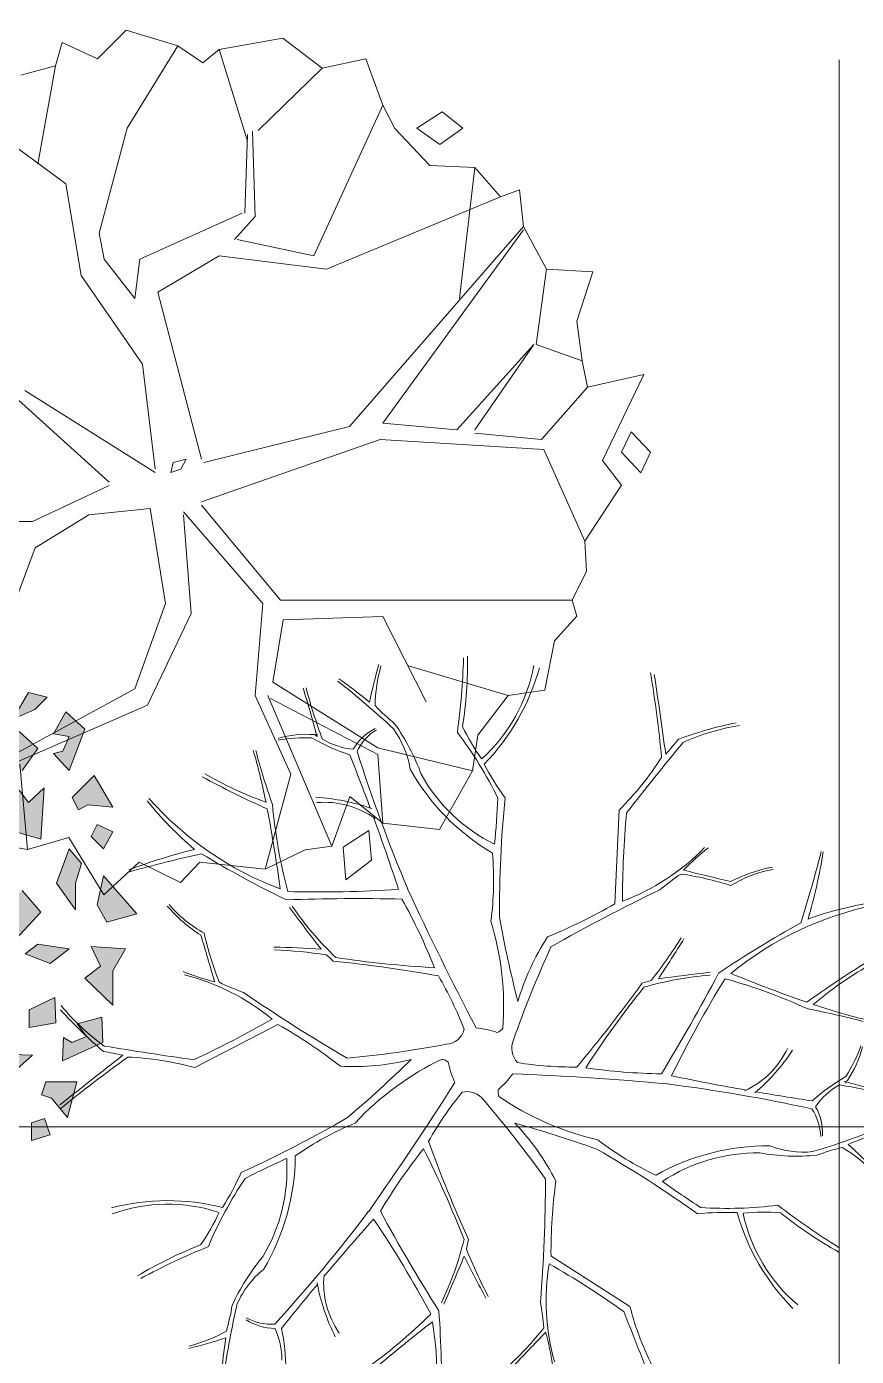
# Model space of a CAD drawing. Header units: inches. Extents: x -12 to 20935469, y -1604 to 24729220.
# Drawn here: x 20865505.4 to 20865538.7, y 24710426.8 to 24710480.1 of the extents above; entities that cross this region are included whole.
import ezdxf

# ---------------------------------------------------------------- set-up
doc = ezdxf.new("R2010")
doc.units = ezdxf.units.IN
doc.header["$LTSCALE"] = 0.03
doc.header["$MEASUREMENT"] = 0
doc.linetypes.add('ACAD_ISO08W100', pattern=[36, 24, -3, 6, -3])
for name, color, linetype, lineweight in [('dimension', 250, 'Continuous', 0), ('Grid Line', 252, 'Continuous', 18), ('ILLUSTR-TREE', 74, 'Continuous', 0), ('wind.', 150, 'Continuous', 20)]:
    doc.layers.add(name, color=color, linetype=linetype, lineweight=lineweight)
doc.styles.add('ATTR', font='romans.shx', dxfattribs={"width": 0.8, "height": 0.7})

# ---------------------------------------------------------------- blocks, each defined once
blk = doc.blocks.new('fff')
at = {"layer": 'Grid Line', "color": 252, "linetype": 'ACAD_ISO08W100', "lineweight": 9, "ltscale": 80, "true_color": 0x939598}
for p, q in [((20832473.781, 24723521.11), (20832473.781, 24724698.789)), ((20833096.949, 24723708.717), (20830726.147, 24723708.717))]:
    blk.add_line(p, q, dxfattribs=at)
blk = doc.blocks.new('GRN1')
at = {"layer": 'ILLUSTR-TREE', "true_color": 0x30441d}
h = blk.add_hatch(color=89, dxfattribs=at)
h.paths.add_polyline_path([(0.25705, -0.05264), (0.26034, -0.06949), (0.27348, -0.06949), (0.28169, -0.05685), (0.27019, -0.05896)])
h.paths.add_polyline_path([(0.24063, -0.08212), (0.23077, -0.09265), (0.2357, -0.11371), (0.2472, -0.10107)])
h.paths.add_polyline_path([(0.18971, 0.21478), (0.18478, 0.20636), (0.19135, 0.20004), (0.20778, 0.20215)])
h.paths.add_polyline_path([(0.19299, 0.1853), (0.18478, 0.17267), (0.19628, 0.16424), (0.2127, 0.16424), (0.19628, 0.17056)])
h.paths.add_polyline_path([(0.18642, 0.10528), (0.20121, 0.10318), (0.20942, 0.11371), (0.18314, 0.13266)])
h.paths.add_polyline_path([(0.26034, 0.09686), (0.26526, 0.07791), (0.28497, 0.06106), (0.27676, 0.08423)])
h.paths.add_polyline_path([(0.20778, 0.08002), (0.2242, 0.05475), (0.2127, 0.0379), (0.21106, 0.05475)])
h.paths.add_polyline_path([(0.25212, -0.00211), (0.25377, -0.02737), (0.2242, -0.04001), (0.24227, -0.02316)])
h.paths.add_polyline_path([(0.26526, 0.02527), (0.27512, 0.01263), (0.28333, 0.01895), (0.27676, 0.0358)])
h.paths.add_polyline_path([(0.23734, 0.02737), (0.2357, 0.01895), (0.22256, 0.02106), (0.2242, 0.03369)])
h.paths.add_polyline_path([(0.24884, 0.0758), (0.2472, 0.05896), (0.25869, 0.05054), (0.26526, 0.06106)])
h.paths.add_polyline_path([(0.20942, 0.19583), (0.20778, 0.18951), (0.21927, 0.18109), (0.23241, 0.1832)])
h.paths.add_polyline_path([(0.22913, 0.12634), (0.21927, 0.13476), (0.21763, 0.14319), (0.2242, 0.1495), (0.23734, 0.14108)])
h.paths.add_polyline_path([(0.23734, 0.09897), (0.22749, 0.10528), (0.21763, 0.10107), (0.21927, 0.09265), (0.23241, 0.09054)])
h.paths.add_polyline_path([(0.25377, 0.12845), (0.2472, 0.12002), (0.25705, 0.1116), (0.27348, 0.12213)])
h.paths.add_polyline_path([(0.19628, -0.1853), (0.19956, -0.19793), (0.23077, -0.18951)])
h.paths.add_polyline_path([(0.24555, -0.13687), (0.23077, -0.14529), (0.23241, -0.16635), (0.24063, -0.15372)])
h.paths.add_polyline_path([(0.04024, 0.1474), (0.0386, 0.12213), (0.07309, 0.10107), (0.0813, 0.10528), (0.05338, 0.12002), (0.06816, 0.14108)])
h.paths.add_polyline_path([(0.07309, 0.27795), (0.06159, 0.27163), (0.06981, 0.26321), (0.07802, 0.26742)])
h.paths.add_polyline_path([(-0.22749, -0.08844), (-0.22256, -0.05264), (-0.19628, -0.0379), (-0.21106, -0.05896)])
h.paths.add_polyline_path([(0.02053, 0.25268), (0.0386, 0.24005), (0.06159, 0.24847), (0.05174, 0.25689), (0.0386, 0.25268)])
h.paths.add_polyline_path([(-0.24063, 0.09897), (-0.2242, 0.08212), (-0.2357, 0.06949), (-0.25869, 0.06738), (-0.26198, 0.08212), (-0.25212, 0.09265)])
h.paths.add_polyline_path([(-0.23241, 0.02316), (-0.2242, 0.01474), (-0.21435, 0.02106)])
h.paths.add_polyline_path([(-0.13073, 0.23581), (-0.13439, 0.22322), (-0.12263, 0.22307), (-0.1198, 0.23185)])
h.paths.add_polyline_path([(-0.1039, 0.22989), (-0.10604, 0.23668), (-0.11911, 0.24743), (-0.09508, 0.25359), (-0.09511, 0.23272)])
h.paths.add_polyline_path([(-0.0555, 0.23957), (-0.05851, 0.22167), (-0.04675, 0.22152), (-0.03844, 0.23876)])
h.paths.add_polyline_path([(-0.07706, 0.22396), (-0.09997, 0.19808), (-0.08457, 0.18966), (-0.06086, 0.19847), (-0.06631, 0.21089), (-0.07659, 0.20955)])
h.paths.add_polyline_path([(-0.21599, 0.04422), (-0.2127, 0.06738), (-0.18314, 0.08844), (-0.18971, 0.0737)])
h.paths.add_polyline_path([(-0.14208, 0.06106), (-0.13386, 0.08423), (-0.11744, 0.0758), (-0.12237, 0.06106), (-0.13058, 0.06738)])
h.paths.add_polyline_path([(-0.18122, 0.20807), (-0.17072, 0.18986), (-0.15812, 0.19353), (-0.14717, 0.21044)])
h.paths.add_polyline_path([(-0.21319, 0.15335), (-0.18701, 0.15273), (-0.18865, 0.16598), (-0.17489, 0.17081), (-0.19243, 0.18602), (-0.19693, 0.16961)])
h.paths.add_polyline_path([(-0.15002, 0.18078), (-0.12832, 0.18462), (-0.11801, 0.20684), (-0.13094, 0.20583), (-0.13725, 0.19356)])
h.paths.add_polyline_path([(-0.15357, 0.15582), (-0.17493, 0.13476), (-0.15029, 0.13898)])
h.paths.add_polyline_path([(-0.1043, 0.1474), (-0.1043, 0.13687), (-0.09937, 0.14108)])
h.paths.add_polyline_path([(-0.20285, 0.11792), (-0.21106, 0.1116), (-0.20449, 0.1095)])
h.paths.add_polyline_path([(-0.02053, 0.09897), (-0.03203, 0.08633), (-0.04845, 0.09686), (-0.04845, 0.10528), (-0.03203, 0.09897), (-0.01396, 0.1095)])
h.paths.add_polyline_path([(0.01889, 0.22952), (0.00082, 0.21267), (0.00411, 0.19583), (0.02382, 0.17898), (0.04024, 0.18741), (0.02053, 0.19793), (0.03367, 0.21689)])
h.paths.add_polyline_path([(-0.02874, 0.20636), (-0.0386, 0.18951), (-0.02053, 0.1832), (-0.01232, 0.18951)])
h.paths.add_polyline_path([(-0.05338, 0.15793), (-0.06488, 0.1474), (-0.05995, 0.14319), (-0.04845, 0.1474)])
h.paths.add_polyline_path([(0.01777, 0.29404), (0.01232, 0.27374), (0.02382, 0.26742), (0.04353, 0.27163)])
h.paths.add_polyline_path([(-0.04353, 0.27795), (-0.02546, 0.259), (-0.01725, 0.26953), (-0.00411, 0.26321), (-0.00575, 0.28637), (-0.02053, 0.27795)])
h.paths.add_polyline_path([(-0.08085, 0.244), (-0.06855, 0.27119), (-0.05148, 0.27039), (-0.05598, 0.25398), (-0.06459, 0.26026), (-0.06858, 0.25032), (-0.06527, 0.24469)])
h.paths.add_polyline_path([(0.00411, 0.00211), (-0.00411, -0.00211), (0.00082, -0.00632), (0.00739, -0.00421)])
h.paths.add_polyline_path([(0.00411, 0.08844), (0.01068, 0.09054), (0.0156, 0.08212), (0.00411, 0.07791)])
h.paths.add_polyline_path([(-0.00246, 0.16003), (-0.01725, 0.1474), (-0.00903, 0.13055), (0.00246, 0.14529)])
h.paths.add_polyline_path([(-0.00575, 0.24847), (-0.0156, 0.23584), (-0.00903, 0.21899), (-0.00246, 0.22741)])
h.paths.add_polyline_path([(0.06159, 0.18951), (0.05502, 0.17477), (0.05995, 0.16214), (0.06159, 0.17477)])
h.paths.add_polyline_path([(0.16343, 0.23373), (0.15522, 0.22531), (0.14865, 0.21057), (0.16671, 0.2211)])
h.paths.add_polyline_path([(0.15522, 0.13266), (0.14865, 0.1095), (0.1585, 0.08212), (0.16671, 0.09686), (0.15522, 0.10528)])
h.paths.add_polyline_path([(0.09937, 0.0737), (0.09116, 0.06106), (0.10266, 0.05054), (0.11251, 0.05475), (0.1043, 0.06317)])
h.paths.add_polyline_path([(0.15686, -0.02316), (0.14865, -0.03159), (0.15522, -0.0379)])
h.paths.add_polyline_path([(0.15357, 0.03159), (0.16507, 0.01895), (0.16671, -0.00421), (0.18314, 0.01263), (0.17328, 0.04422)])
h.paths.add_polyline_path([(0.10266, 0.23163), (0.06816, 0.22952), (0.07309, 0.21267), (0.09609, 0.20215), (0.10101, 0.21478), (0.0928, 0.2211)])
h.paths.add_polyline_path([(0.12894, 0.22741), (0.11415, 0.21689), (0.12237, 0.20846), (0.14043, 0.21478)])
h.paths.add_polyline_path([(0.08623, 0.17056), (0.09116, 0.14319), (0.07802, 0.13476), (0.09609, 0.12845), (0.10266, 0.15161)])
h.paths.add_polyline_path([(0.13386, 0.1832), (0.16671, 0.19162), (0.17657, 0.21057), (0.17164, 0.17056), (0.15193, 0.16846)])
h.paths.add_polyline_path([(0.12565, 0.14529), (0.11415, 0.17898), (0.13222, 0.15582)])
h.paths.add_polyline_path([(0.15357, 0.16424), (0.14865, 0.1495), (0.18807, 0.15161), (0.17164, 0.16635)])
h.paths.add_polyline_path([(0.11415, 0.13476), (0.10758, 0.12002), (0.11744, 0.11581), (0.12565, 0.12424)])
h.paths.add_polyline_path([(0.08787, 0.25479), (0.09116, 0.26111), (0.08952, 0.27795), (0.11087, 0.26532), (0.09609, 0.25058)])
h.paths.add_polyline_path([(0.11415, 0.24847), (0.14208, 0.259), (0.15357, 0.24637), (0.13879, 0.23794), (0.13715, 0.24847), (0.12729, 0.24426), (0.12565, 0.23794)])
h.paths.add_polyline_path([(-0.25212, -0.00842), (-0.26526, -0.00211), (-0.27019, -0.02948), (-0.26526, -0.0358), (-0.24227, -0.0358), (-0.24555, -0.02948), (-0.25869, -0.02527)])
h.paths.add_polyline_path([(-0.25377, -0.08633), (-0.24391, -0.08844), (-0.24227, -0.10318), (-0.25212, -0.10107)])
h.paths.add_polyline_path([(0.05502, -0.28216), (0.0386, -0.27163), (0.04845, -0.26532), (0.05174, -0.26742), (0.06816, -0.26742), (0.06816, -0.259), (0.08459, -0.26111), (0.07802, -0.27163)])
h.paths.add_polyline_path([(-0.13222, -0.21899), (-0.15357, -0.2232), (-0.14208, -0.23794), (-0.12401, -0.23373)])
h.paths.add_polyline_path([(-0.21763, -0.16003), (-0.2242, -0.13687), (-0.2127, -0.12002), (-0.20778, -0.13476), (-0.2127, -0.14319)])
h.paths.add_polyline_path([(-0.04845, -0.27795), (-0.06159, -0.259), (-0.04353, -0.259), (-0.03203, -0.26321)])
h.paths.add_polyline_path([(0.12894, -0.20004), (0.12565, -0.20636), (0.14536, -0.22531), (0.17821, -0.21478), (0.16671, -0.20425), (0.14536, -0.21057)])
h.paths.add_polyline_path([(0.11908, -0.25479), (0.13222, -0.25058), (0.11908, -0.24215)])
h.paths.add_polyline_path([(0.10923, -0.17477), (0.09116, -0.19162), (0.09773, -0.20215), (0.11251, -0.19372)])
at = {"layer": 'ILLUSTR-TREE', "color": 89, "true_color": 0x30441d}
for p, q in [((-0.00575, 0.28637), (-0.02053, 0.27795)), ((-0.00411, 0.26321), (-0.00575, 0.28637)), ((0.01777, 0.29404), (0.01232, 0.27374)), ((0.04353, 0.27163), (0.01777, 0.29404)), ((-0.02053, 0.27795), (-0.04353, 0.27795)), ((-0.04353, 0.27795), (-0.02546, 0.259)), ((0.07309, 0.27795), (0.06159, 0.27163)), ((0.07802, 0.26742), (0.07309, 0.27795)), ((0.08952, 0.27795), (0.11087, 0.26532)), ((0.09116, 0.26111), (0.08952, 0.27795)), ((-0.08085, 0.244), (-0.06855, 0.27119)), ((-0.06855, 0.27119), (-0.05148, 0.27039)), ((-0.05148, 0.27039), (-0.05598, 0.25398)), ((-0.02546, 0.259), (-0.01725, 0.26953)), ((-0.01725, 0.26953), (-0.00411, 0.26321)), ((0.01232, 0.27374), (0.02382, 0.26742)), ((0.02382, 0.26742), (0.04353, 0.27163)), ((0.06159, 0.27163), (0.06981, 0.26321)), ((-0.06459, 0.26026), (-0.06858, 0.25032)), ((-0.05598, 0.25398), (-0.06459, 0.26026)), ((0.06981, 0.26321), (0.07802, 0.26742)), ((0.08787, 0.25479), (0.09116, 0.26111)), ((0.11087, 0.26532), (0.09609, 0.25058)), ((-0.11911, 0.24743), (-0.09508, 0.25359)), ((-0.09508, 0.25359), (-0.09511, 0.23272)), ((-0.06858, 0.25032), (-0.06527, 0.24469)), ((0.0386, 0.25268), (0.02053, 0.25268)), ((0.02053, 0.25268), (0.0386, 0.24005)), ((0.05174, 0.25689), (0.0386, 0.25268)), ((0.06159, 0.24847), (0.05174, 0.25689)), ((0.09609, 0.25058), (0.08787, 0.25479)), ((0.11415, 0.24847), (0.14208, 0.259)), ((0.14208, 0.259), (0.15357, 0.24637)), ((-0.10604, 0.23668), (-0.11911, 0.24743)), ((-0.06527, 0.24469), (-0.08085, 0.244)), ((-0.00575, 0.24847), (-0.0156, 0.23584)), ((-0.00246, 0.22741), (-0.00575, 0.24847)), ((0.0386, 0.24005), (0.06159, 0.24847)), ((0.12565, 0.23794), (0.11415, 0.24847)), ((0.12729, 0.24426), (0.12565, 0.23794)), ((0.13715, 0.24847), (0.12729, 0.24426)), ((0.13879, 0.23794), (0.13715, 0.24847)), ((0.15357, 0.24637), (0.13879, 0.23794)), ((-0.13073, 0.23581), (-0.13439, 0.22322)), ((-0.1198, 0.23185), (-0.13073, 0.23581)), ((-0.1039, 0.22989), (-0.10604, 0.23668)), ((-0.09511, 0.23272), (-0.1039, 0.22989)), ((-0.0555, 0.23957), (-0.05851, 0.22167)), ((-0.03844, 0.23876), (-0.0555, 0.23957)), ((-0.04675, 0.22152), (-0.03844, 0.23876)), ((-0.0156, 0.23584), (-0.00903, 0.21899)), ((0.16343, 0.23373), (0.15522, 0.22531)), ((0.16671, 0.2211), (0.16343, 0.23373)), ((-0.12263, 0.22307), (-0.1198, 0.23185)), ((-0.07706, 0.22396), (-0.09997, 0.19808)), ((-0.07659, 0.20955), (-0.07706, 0.22396)), ((-0.00903, 0.21899), (-0.00246, 0.22741)), ((0.01889, 0.22952), (0.00082, 0.21267)), ((0.03367, 0.21689), (0.01889, 0.22952)), ((0.10266, 0.23163), (0.06816, 0.22952)), ((0.06816, 0.22952), (0.07309, 0.21267)), ((0.0928, 0.2211), (0.10266, 0.23163)), ((0.12894, 0.22741), (0.11415, 0.21689)), ((0.14043, 0.21478), (0.12894, 0.22741)), ((0.15522, 0.22531), (0.14865, 0.21057)), ((-0.13439, 0.22322), (-0.12263, 0.22307)), ((-0.05851, 0.22167), (-0.04675, 0.22152)), ((0.10101, 0.21478), (0.0928, 0.2211)), ((0.14865, 0.21057), (0.16671, 0.2211))]:
    blk.add_line(p, q, dxfattribs=at)
blk = doc.blocks.new('T13')
for p, q in [((0.4281, 0.5928), (0.4281, 0.593)), ((0.5642, 0.2009), (0.708, 0.4255)), ((-0.4377, 0.3824), (-0.7041, 0.3947)), ((-0.709, 0.0686), (-0.7092, 0.0685)), ((0.3135, -0.6541), (0.3137, -0.6542))]:
    blk.add_line(p, q)
blk.add_lwpolyline([(0.4273, -1.0498, -0.126142), (0.4263, -0.734, 0.03539), (0.327, -0.6807, 0.025442), (0.1708, -0.3785, 0.018467), (0.0059, -0.1973, -0.070709), (0.0247, -0.3983, 0.036684), (-0.094, -0.576), (0.0286, -0.8128, 0.055374), (-0.0014, -1.0029, 0.015419), (0.146, -1.1955, 0.015419)], format="xyb")
for centre, radius, start, end in [((-2.4455, 1.7332), 2.6085, 344.4829, 347.6524), ((1.5932, 0.7684), 1.5366, 164.7926, 170.4991), ((-1.8527, 0.3079), 2.2142, 16.7515, 22.1702), ((-1.3357, 0.436), 1.6961, 21.0828, 24.7967), ((0.5441, 1.2708), 0.9973, 188.7058, 199.8279), ((0.4867, 1.3092), 0.9393, 191.4363, 219.4054), ((2.0923, 2.5554), 2.7762, 211.5979, 215.8713), ((0.6079, 1.5972), 0.9991, 209.5693, 220.5893), ((1.0796, 0.3203), 1.1047, 133.2252, 138.9211), ((0.6375, 0.8), 0.4458, 134.2559, 149.009), ((-1.9916, 1.5594), 1.9399, 341.6031, 346.0626), ((1.9594, 0.5396), 2.1341, 165.0867, 169.3971), ((-0.1722, 0.689), 0.4173, 57.2831, 70.5415), ((-0.1008, 0.8008), 0.2947, 55.7919, 76.1738), ((0.5449, 1.3247), 0.568, 210.069, 222.0712), ((0.2748, 1.1415), 0.2312, 204.7952, 206.8355), ((-0.1316, 0.7576), 0.3478, 54.0156, 54.654), ((0.2555, 1.1207), 0.2034, 209.038, 235.4044), ((0.9312, 1.1992), 0.6968, 194.0874, 200.3062), ((-1.1356, 2.0538), 1.9689, 322.1847, 328.3706), ((-0.4994, 1.6073), 1.2053, 321.3001, 330.841), ((-1.6595, -3.1543), 4.2617, 72.5672, 75.4116), ((-0.8674, -0.7166), 1.7157, 73.986, 80.5441), ((0.2151, 0.8188), 0.1547, 87.3146, 119.155), ((0.2289, 0.8204), 0.148, 91.5584, 124.1588), ((-0.0043, 0.9201), 0.2731, 339.3563, 5.467), ((-0.3221, 0.8997), 0.6025, 349.9787, 5.4953), ((2.195, 2.3261), 2.9404, 208.7548, 214.1059), ((-4.8848, 2.5979), 5.0136, 337.9162, 340.5525), ((1.2545, 0.2907), 1.5334, 155.2685, 164.6643), ((4.6144, -0.0371), 4.5748, 167.6308, 172.856), ((-7.2075, 2.0444), 7.4128, 350.21549, 351.46406), ((-0.133, 0.6471), 0.2506, 24.7539, 64.6899), ((-0.3483, 0.3942), 0.5927, 40.7586, 56.4721), ((0.2678, 1.3425), 0.636, 285.7899, 314.5476), ((0.3454, 1.2065), 0.4693, 281.9294, 319.6866), ((-0.1853, 0.8976), 0.3559, 190.4335, 211.331), ((-0.7003, 0.7039), 1.1292, 356.076, 7.2625), ((0.9822, 0.806), 0.543, 174.9586, 186.2056), ((-0.1151, 0.9114), 0.4341, 190.6007, 207.3466), ((0.8965, 0.817), 0.6453, 179.3917, 209.4521), ((0.7565, 0.7868), 0.4853, 179.0591, 213.5916), ((0.2837, 0.9903), 1.2637, 192.0056, 199.7094), ((-0.2901, 0.8463), 0.6637, 189.447, 203.9688), ((-7.2075, 2.0444), 7.4128, 348.32176, 349.99211), ((1.2377, 0.6989), 0.7975, 177.7287, 185.8361), ((-7.9542, 2.4422), 7.6516, 345.89882, 346.931), ((0.332, 0.4495), 0.8625, 162.2444, 171.9735), ((1.4606, 3.4255), 3.2074, 238.3111, 243.9484), ((-0.021, 1.1045), 0.7344, 218.4282, 225.7889), ((9.3513, 1.7915), 9.6612, 186.76318, 187.64428), ((-2.8803, -4.3059), 5.6398, 58.7399, 62.0811), ((0.6948, 0.7247), 0.9317, 184.3684, 196.1636), ((-1.0492, 0.1762), 0.6463, 20.6684, 45.6115), ((3.1643, -1.3286), 3.3446, 144.4125, 150.2422), ((-1.673, 1.9811), 2.4982, 324.16, 327.1682), ((7.5208, 10.8626), 13.291, 230.70516, 231.81247), ((0.1431, 1.0285), 0.8079, 214.5859, 219.8976), ((-1.1399, -0.6903), 1.4936, 51.9536, 57.6458), ((-2.181, -2.4249), 3.5245, 56.2728, 58.4632), ((-1.3606, -0.003), 0.7269, 46.8401, 51.2834), ((9.0435, -0.2804), 9.0054, 174.82383, 177.62741), ((-0.466, -3.3989), 3.9337, 95.6554, 99.189), ((1.6566, -17.8747), 18.5737, 97.79766, 98.50258), ((-1.3236, -0.2181), 0.8714, 44.6875, 57.3652), ((3.6522, 2.4741), 4.5721, 205.4372, 209.8163), ((-1.6251, 0.5421), 1.6716, 351.6597, 359.072), ((-0.5035, 0.8939), 0.9262, 322.7918, 334.8087), ((0.4871, 1.2684), 0.8714, 284.6875, 297.3652), ((5.661, -11.9314), 13.291, 110.70516, 111.81247), ((3.1499, 1.5409), 3.5307, 197.3863, 197.8324), ((-2.5486, -2.7842), 3.9984, 49.8987, 54.2252), ((1.7049, 2.8569), 3.0576, 231.4605, 236.7593), ((-0.4487, 3.0552), 2.6508, 264.6412, 270.0914), ((-1.6943, -0.3568), 1.4579, 22.0617, 30.4653), ((2.8843, -1.1259), 2.6508, 144.6412, 150.0914), ((-0.5952, 0.5298), 0.8522, 325.9263, 346.7063), ((3.3831, -0.7925), 3.3185, 160.2028, 164.4346), ((-0.9827, 0.2656), 1.0097, 350.8974, 0.4845), ((0.0449, 0.7944), 0.7175, 237.2581, 253.4365), ((1.0669, 3.2424), 3.3407, 245.5712, 250.4573), ((0.6796, -0.423), 0.7175, 117.2581, 133.4365), ((0.5524, 1.6588), 1.4579, 262.0617, 270.4653), ((0.6914, 0.8336), 0.6463, 260.6684, 285.6115), ((0.9811, -0.521), 0.7344, 98.4282, 105.7889), ((-1.1991, -0.3099), 0.4693, 41.9294, 79.6866), ((-1.2781, -0.445), 0.636, 45.7899, 74.5476), ((2.2887, -2.5321), 3.3407, 125.5712, 130.4573), ((0.3307, -4.3868), 4.5721, 85.4372, 89.8163), ((0.8333, -0.6251), 0.8079, 94.5859, 99.8976), ((0.2374, -0.4992), 0.8625, 42.2444, 51.9735), ((6.1063, 5.6805), 7.6516, 225.89882, 226.931), ((-0.9868, 3.3204), 3.3185, 280.2028, 284.4346), ((-0.0272, 0.1503), 0.0608, 247.4125, 313.0745), ((-0.1136, -0.1277), 0.2718, 41.0905, 54.0917), ((-0.2411, -0.9642), 1.1292, 116.076, 127.2625), ((-1.2057, 0.7167), 0.7975, 297.7287, 305.8361), ((-1.0413, 0.256), 0.4853, 299.0591, 333.5916), ((-0.4132, 3.3989), 3.3446, 264.4125, 270.2422), ((-0.8608, -2.4451), 2.4982, 84.16, 87.1682), ((-0.1428, -0.786), 0.8522, 85.9263, 106.7063), ((0.1858, -0.0403), 0.2718, 161.0905, 174.0917), ((-0.1148, 0.03), 0.047, 22.2078, 46.2598), ((0.0976, 0.0975), 0.047, 262.2078, 286.2598), ((-1.1707, 0.4418), 0.543, 294.9586, 306.2056), ((-1.1374, 0.3622), 0.6453, 299.3917, 329.4521), ((-0.504, -0.8887), 0.9262, 82.7918, 94.8087), ((0.1555, -0.0376), 0.0587, 126.0856, 194.4014), ((-0.0137, 1.3454), 1.4936, 291.9536, 297.6458), ((-0.9954, 3.1143), 3.5245, 296.2728, 298.4632), ((-1.1239, -1.2419), 1.2053, 81.3001, 90.841), ((-4.2605, 7.9664), 9.0054, 294.82383, 297.62741), ((-1.1228, 3.6123), 3.9984, 289.8987, 294.2252), ((-0.2263, -3.4853), 3.5307, 77.3863, 77.8324), ((-1.1925, -2.0161), 1.9689, 82.1847, 88.3706), ((0.2798, -0.9896), 1.0097, 110.8974, 120.4845), ((-0.092, -0.0993), 0.0543, 2.868, 77.619), ((-0.0396, 0.1753), 0.2718, 281.0905, 294.0917), ((-4.7504, -7.6786), 9.0054, 54.82383, 57.62741), ((0.7355, 0.7313), 1.0097, 230.8974, 240.4845), ((1.6359, -2.8919), 3.0576, 111.4605, 116.7593), ((0.2944, -0.951), 0.9317, 64.3684, 76.1636), ((-3.11, -8.9812), 9.6612, 66.76318, 67.64428), ((-3.323, -0.7029), 3.3407, 5.5712, 10.4573), ((0.0498, -0.1202), 0.047, 142.2078, 166.2598), ((0.7705, 0.2636), 0.8522, 205.9263, 226.7063), ((0.9312, -3.0509), 2.9404, 88.7548, 94.1059), ((0.3615, -1.6841), 1.6716, 111.6597, 119.072), ((-3.3082, 0.0423), 3.0576, 351.4605, 356.7593), ((3.7039, -0.8207), 3.9984, 169.8987, 174.2252), ((-2.2748, 4.6604), 5.6398, 298.7399, 302.0811), ((2.2504, -2.9646), 3.2074, 118.3111, 123.9484), ((-0.3613, -1.2187), 1.5334, 35.2685, 44.6643), ((0.9046, -1.063), 0.9393, 71.4363, 99.4054), ((4.7064, 2.9445), 5.0136, 217.9162, 220.5525), ((-0.5997, -0.7345), 0.6025, 109.9787, 125.4953), ((1.2962, 1.1494), 1.6716, 231.6597, 239.072), ((-0.7763, -0.4695), 0.2731, 99.3563, 125.467), ((-2.2567, 4.009), 4.5748, 287.6308, 292.856), ((5.1876, -0.3471), 5.6398, 178.7399, 182.0811), ((0.6781, -1.7642), 2.2142, 136.7515, 142.1702), ((-1.4857, 0.2011), 0.6968, 314.0874, 320.3062), ((1.8516, -7.2698), 7.4128, 108.32176, 109.99211), ((-3.6784, -0.4536), 3.2074, 358.3111, 3.9484), ((-0.7987, 0.7691), 1.1047, 253.2252, 258.9211), ((-0.9932, 0.1463), 0.4458, 254.2559, 269.009), ((-0.7982, -0.2288), 0.1547, 207.3146, 239.155), ((-0.8065, -0.2177), 0.148, 211.5584, 244.1588), ((-0.4755, -0.4444), 0.2506, 144.7539, 184.6899), ((0.3086, -1.3805), 1.6961, 141.0828, 144.7967), ((1.8516, -7.2698), 7.4128, 110.21549, 111.46406), ((-0.1488, -0.5045), 0.5927, 160.7586, 176.4721), ((-2.3252, -3.9646), 4.5748, 47.6308, 52.856), ((5.3884, 5.2327), 7.4128, 228.32176, 229.99211), ((-1.4013, -0.1962), 0.568, 330.069, 342.0712), ((-1.0799, -0.3448), 0.2034, 329.038, 355.4044), ((1.04, 0.0021), 0.9262, 202.7918, 214.8087), ((-0.9566, 0.2336), 0.9317, 304.3684, 316.1636), ((-3.9503, 1.9201), 4.5721, 325.4372, 329.8163), ((0.641, -0.1953), 0.2506, 264.7539, 304.6899), ((0.5297, 0.1176), 0.5927, 280.7586, 296.4721), ((-1.4436, 0.9898), 1.5366, 284.7926, 290.4991), ((-6.2088, 7.197), 9.6612, 306.76318, 307.64428), ((3.2089, -0.6821), 3.5245, 176.2728, 178.4632), ((1.1862, -0.6478), 1.4936, 171.9536, 177.6458), ((-2.891, 1.9517), 3.5307, 317.3863, 317.8324), ((-0.2599, -2.9902), 2.6085, 104.4829, 107.6524), ((-0.6247, -0.4934), 0.2947, 175.7919, 196.1738), ((-1.1076, -0.3385), 0.2312, 324.7952, 326.8355), ((-0.5719, -0.4985), 0.3478, 174.0156, 174.654), ((-0.4922, -0.4994), 0.4173, 177.2831, 190.5415), ((5.3884, 5.2327), 7.4128, 230.21549, 231.46406), ((0.2734, -1.1718), 0.6453, 59.3917, 89.4521), ((-0.8606, 0.9353), 1.5334, 275.2685, 284.6643), ((-3.0936, 0.7321), 2.9404, 328.7548, 334.1059), ((0.3174, -1.0355), 0.4853, 59.0591, 93.5916), ((2.5663, 0.4713), 2.4982, 204.16, 207.1682), ((0.857, -0.7685), 0.2034, 89.038, 115.4044), ((0.889, -1.1212), 0.568, 90.069, 102.0712), ((-1.4286, 1.4214), 2.1341, 285.0867, 289.3971), ((-1.3588, -0.2389), 0.9393, 311.4363, 339.4054), ((0.211, -5.5351), 5.0136, 97.9162, 100.5525), ((0.3904, -1.0025), 0.6463, 140.6684, 165.6115), ((-2.4031, -1.9219), 2.6508, 24.6412, 30.0914), ((0.6102, -0.5954), 0.148, 331.5584, 4.1588), ((0.6157, -0.5826), 0.1547, 327.3146, 359.155), ((-0.3363, -2.5102), 1.9399, 101.6031, 106.0626), ((-1.6688, -0.2779), 0.9991, 329.5693, 340.5893), ((-3.2408, 0.5286), 2.7762, 331.5979, 335.8713), ((0.9543, -0.1578), 0.6025, 229.9787, 245.4953), ((0.8131, -0.4433), 0.2731, 219.3563, 245.467), ((-0.9438, -0.396), 0.8079, 334.5859, 339.8976), ((0.9739, 0.2676), 1.1292, 236.076, 247.2625), ((1.2072, 1.4636), 2.2142, 256.7515, 262.1702), ((0.5871, -1.3929), 0.6968, 74.0874, 80.3062), ((-0.5369, 0.0571), 0.8625, 282.2444, 291.9735), ((1.8804, -8.1153), 7.6516, 105.89882, 106.931), ((-0.9276, -0.5761), 0.7344, 338.4282, 345.7889), ((0.8863, -0.8893), 0.4693, 161.9294, 199.6866), ((0.2211, -1.2405), 0.543, 54.9586, 66.2056), ((0.3883, -0.939), 0.4458, 14.2559, 29.009), ((-0.2483, -1.082), 1.1047, 13.2252, 18.9211), ((1.0596, 0.9518), 1.6961, 261.0828, 264.7967), ((3.5799, 0.1342), 4.2617, 192.5672, 195.4116), ((-0.6662, -0.615), 0.3559, 310.4335, 331.331), ((2.3606, -0.0304), 1.9689, 202.1847, 208.3706), ((-1.3542, -0.1699), 0.9973, 308.7058, 319.8279), ((1.0727, -0.3986), 1.7157, 193.986, 200.5441), ((-0.7134, -0.5611), 0.4341, 310.6007, 327.3466), ((-13.1493, 1.0762), 13.291, 350.70516, 351.81247), ((1.6558, -0.3581), 1.2053, 201.3001, 210.841), ((0.7013, -1.1825), 0.7269, 166.8401, 171.2834), ((14.6701, 10.3663), 18.5737, 217.79766, 218.50258), ((-0.5695, -0.6801), 0.6637, 309.447, 323.9688), ((-0.9811, -0.2552), 1.2637, 312.0056, 319.7094)]:
    blk.add_arc(centre, radius, start, end)
blk = doc.blocks.new('TREE_009')
at = {"layer": 'ILLUSTR-TREE'}
for p, q in [((-12160.46, 13912.91), (-12166.65, 13906.74)), ((-12149.34, 13909.54), (-12160.46, 13912.91)), ((-12126.77, 13911.14), (-12140.45, 13908.76)), ((-12118.31, 13904.71), (-12126.77, 13911.14)), ((-12174.22, 13910.26), (-12175.66, 13905.24)), ((-12166.65, 13906.74), (-12174.22, 13910.26)), ((-12149.34, 13909.54), (-12160.26, 13891.83)), ((-12143.96, 13905.85), (-12149.34, 13909.54)), ((-12140.45, 13908.76), (-12143.96, 13905.85)), ((-12140.45, 13908.76), (-12134.4, 13889.01)), ((-12175.66, 13905.24), (-12183.16, 13903.21)), ((-12179.51, 13884.08), (-12175.66, 13905.24)), ((-12132.06, 13891.31), (-12118.31, 13904.71)), ((-12108.88, 13906.74), (-12118.31, 13904.71)), ((-12105.24, 13896.77), (-12108.88, 13906.74)), ((-12120.09, 13864.33), (-12105.24, 13896.77)), ((-12102.7, 13891.75), (-12105.24, 13896.77)), ((-12195.47, 13896.07), (-12173.46, 13879.85)), ((-12097.95, 13891.83), (-12092.45, 13895.36)), ((-12092.45, 13895.36), (-12088.05, 13891.83)), ((-12160.26, 13891.83), (-12166.31, 13869.26)), ((-12134.95, 13873.5), (-12134.4, 13890.42)), ((-12133.3, 13891.13), (-12132.75, 13872.79)), ((-12095.13, 13883.81), (-12102.7, 13891.75)), ((-12093, 13888.31), (-12097.95, 13891.83)), ((-12088.05, 13891.83), (-12093, 13888.31)), ((-12085.43, 13883.37), (-12095.13, 13883.81)), ((-12085.43, 13883.37), (-12088.74, 13855.16)), ((-12079.93, 13877.02), (-12085.43, 13883.37)), ((-12173.46, 13879.85), (-12170.16, 13860.09)), ((-12117.34, 13861.51), (-12079.93, 13877.02)), ((-12075.87, 13878.52), (-12079.93, 13877.02)), ((-12074.98, 13870.68), (-12075.87, 13878.52)), ((-12157.51, 13863.62), (-12135.5, 13873.5)), ((-12132.75, 13872.79), (-12137.15, 13867.85)), ((-12112.39, 13827.65), (-12074.98, 13870.68)), ((-12070.03, 13861.51), (-12074.98, 13870.68)), ((-12166.31, 13869.26), (-12165.21, 13863.62)), ((-12136.6, 13867.85), (-12120.09, 13864.33)), ((-12074.98, 13869.97), (-12105.24, 13828.35)), ((-12165.21, 13863.62), (-12158.61, 13855.16)), ((-12158.61, 13855.16), (-12157.51, 13863.62)), ((-12153.66, 13856.57), (-12140.45, 13864.33)), ((-12140.45, 13864.33), (-12117.34, 13861.51)), ((-12170.16, 13860.09), (-12156.96, 13841.05)), ((-12072.23, 13845.28), (-12070.03, 13861.51)), ((-12060.06, 13860.89), (-12070.03, 13861.51)), ((-12063.49, 13850.31), (-12060.06, 13860.89)), ((-12144.3, 13820.6), (-12153.66, 13856.57)), ((-12062.33, 13841.76), (-12063.49, 13850.31)), ((-12089.29, 13826.94), (-12072.78, 13845.28)), ((-12072.78, 13845.28), (-12085.43, 13826.94)), ((-12072.23, 13845.28), (-12062.33, 13841.76)), ((-12061.23, 13836.11), (-12062.33, 13841.76)), ((-12156.96, 13841.05), (-12154.21, 13818.48)), ((-12071.13, 13824.83), (-12061.23, 13836.11)), ((-12049.05, 13838.85), (-12061.23, 13836.11)), ((-12057.99, 13820.33), (-12049.05, 13838.85)), ((-12164.11, 13815.66), (-12184.47, 13834)), ((-12154.21, 13817.78), (-12182.26, 13835.41)), ((-12143.75, 13819.89), (-12112.39, 13827.65)), ((-12105.24, 13828.35), (-12089.29, 13826.94)), ((-12144.3, 13811.43), (-12105.79, 13824.83)), ((-12105.79, 13824.83), (-12070.58, 13822.71)), ((-12085.43, 13826.24), (-12071.13, 13824.83)), ((-12051.8, 13826.5), (-12053.87, 13822.1)), ((-12047.68, 13822.1), (-12051.8, 13826.5)), ((-12070.58, 13822.71), (-12061.78, 13802.96)), ((-12053.87, 13822.1), (-12049.74, 13817.69)), ((-12049.74, 13817.69), (-12047.68, 13822.1)), ((-12150.36, 13819.89), (-12150.9, 13817.78)), ((-12147.6, 13820.6), (-12150.36, 13819.89)), ((-12148.7, 13818.48), (-12147.6, 13820.6)), ((-12053.87, 13815.04), (-12057.99, 13820.33)), ((-12150.9, 13817.78), (-12148.7, 13818.48)), ((-12164.11, 13814.95), (-12180.61, 13807.2)), ((-12061.78, 13802.96), (-12053.87, 13815.04)), ((-12144.3, 13810.72), (-12127.25, 13790.27)), ((-12168.51, 13808.61), (-12180.06, 13801.55)), ((-12155.31, 13810.02), (-12168.51, 13808.61)), ((-12155.31, 13810.02), (-12152.01, 13789.56)), ((-12148.15, 13809.31), (-12131.1, 13789.56)), ((-12148.15, 13808.61), (-12146.5, 13787.45)), ((-12180.61, 13807.2), (-12185.02, 13807.2)), ((-12061.43, 13796.53), (-12061.78, 13802.96)), ((-12180.06, 13801.55), (-12187.77, 13781.1)), ((-12064.53, 13790.27), (-12061.43, 13796.53)), ((-12127.25, 13790.27), (-12064.53, 13790.27)), ((-12063.49, 13786.83), (-12064.53, 13790.27)), ((-12152.01, 13789.56), (-12158.61, 13771.22)), ((-12146.5, 13787.45), (-12155.86, 13767.7)), ((-12131.1, 13789.56), (-12132.75, 13769.81)), ((-12126.7, 13786.04), (-12128.9, 13772.63)), ((-12126.7, 13786.04), (-12105.24, 13786.74)), ((-12105.24, 13786.74), (-12095.89, 13768.4)), ((-12068.31, 13781.54), (-12063.49, 13786.83)), ((-12070.37, 13770.96), (-12068.31, 13781.54)), ((-12099.74, 13776.16), (-12078.28, 13769.81)), ((-12158.61, 13771.22), (-12194.92, 13751.47)), ((-12128.9, 13772.63), (-12106.34, 13758.53)), ((-12078.28, 13769.81), (-12070.37, 13770.96)), ((-12155.86, 13767.7), (-12194.92, 13750.77)), ((-12132.75, 13769.81), (-12125.05, 13752.89)), ((-12130, 13769.81), (-12116.24, 13737.37)), ((-12129.45, 13769.11), (-12106.34, 13757.12)), ((-12084.81, 13761.26), (-12078.28, 13769.81)), ((-12085.98, 13753.59), (-12084.81, 13761.26)), ((-12106.34, 13758.53), (-12085.98, 13753.59)), ((-12106.34, 13757.12), (-12105.24, 13742.31)), ((-12183.37, 13755), (-12181.71, 13736.66)), ((-12093.07, 13740.98), (-12085.98, 13753.59)), ((-12125.05, 13752.89), (-12130.55, 13732.43)), ((-12116.24, 13737.37), (-12112.32, 13748.04)), ((-12112.32, 13748.04), (-12105.24, 13742.31)), ((-12105.24, 13742.31), (-12093.07, 13740.98)), ((-12196.91, 13739.22), (-12181.71, 13736.66)), ((-12181.71, 13736.66), (-12172.84, 13739.22)), ((-12172.84, 13739.22), (-12165.28, 13726.88)), ((-12108.27, 13740.72), (-12113.77, 13737.19)), ((-12107.72, 13734.37), (-12108.27, 13740.72)), ((-12130.55, 13732.43), (-12121.95, 13736.57)), ((-12121.95, 13736.57), (-12116.24, 13737.37)), ((-12113.77, 13737.19), (-12113.22, 13730.14)), ((-12165.28, 13726.88), (-12157.71, 13733.93)), ((-12157.71, 13733.93), (-12148.77, 13729.52)), ((-12148.77, 13729.52), (-12144.65, 13733.93)), ((-12144.65, 13733.93), (-12130.55, 13732.43)), ((-12113.22, 13730.14), (-12107.72, 13734.37))]:
    blk.add_line(p, q, dxfattribs=at)
at = {"layer": 'ILLUSTR-TREE', "style": 'ATTR', "width": 0.8, "flags": 9}
blk.add_attdef('ESTCODE', (-12147.6, 13820.6), '', height=1.05, dxfattribs=at)

msp = doc.modelspace()

# ---------------------------------------------------------------- linework, layer by layer
for points in [[(20865449.41, 24710732.855), (20865403.227, 24710689.115), (20865385.775, 24710681.626), (20865342.703, 24710660.055), (20865302.245, 24710639.333), (20865271.843, 24710604.845), (20865260.089, 24710578.622), (20865255.527, 24710532.846), (20865264.621, 24710497.902), (20865277.527, 24710475.433), (20865290.073, 24710460.979), (20865313.189, 24710443.438), (20865326.228, 24710436.948), (20865353.18, 24710429.229), (20865375.996, 24710432.379), (20865389.993, 24710437.29), (20865438.021, 24710458.684), (20865471.254, 24710478.129), (20865489.076, 24710490.38), (20865498.938, 24710495.966), (20865518.825, 24710500.12), (20865538.38, 24710496.444), (20865573.227, 24710470.502), (20865585.938, 24710445.425), (20865605.394, 24710416.698), (20865614.194, 24710406.139), (20865651.238, 24710377.847)], [(20865335.663, 24710433.437), (20865343.814, 24710434.044), (20865360.053, 24710436.826), (20865370.224, 24710440.556), (20865411.733, 24710460.591), (20865435.381, 24710475.447), (20865465.187, 24710500.163), (20865489.619, 24710519.261), (20865516.192, 24710534.486), (20865528.904, 24710539.301), (20865546.434, 24710542.288), (20865559.485, 24710539.205), (20865572.593, 24710527.481), (20865581.701, 24710513.137), (20865586.351, 24710491.249), (20865594.896, 24710448.379), (20865598.84, 24710433.708), (20865606.682, 24710419.083), (20865622.585, 24710398.1)]]:
    msp.add_spline(points, degree=3)
msp.add_open_spline([(20865349.397, 24710434.659), (20865349.562, 24710434.634), (20865349.727, 24710434.61), (20865350.969, 24710434.433), (20865352.044, 24710434.317), (20865354.282, 24710434.163), (20865355.455, 24710434.132), (20865357.827, 24710434.161), (20865359.023, 24710434.221), (20865362.632, 24710434.525), (20865365.067, 24710434.895), (20865369.827, 24710435.869), (20865372.151, 24710436.462), (20865376.845, 24710437.839), (20865379.217, 24710438.63), (20865383.896, 24710440.304), (20865386.205, 24710441.184), (20865390.855, 24710442.986), (20865393.175, 24710443.903), (20865400.117, 24710446.699), (20865404.721, 24710448.625), (20865418.446, 24710454.609), (20865427.478, 24710458.87), (20865445.198, 24710468.013), (20865453.869, 24710472.889), (20865463.879, 24710479.245), (20865465.523, 24710480.313), (20865468.546, 24710482.327), (20865469.927, 24710483.268), (20865472.699, 24710485.184), (20865474.086, 24710486.155), (20865478.272, 24710489.087), (20865481.091, 24710491.067), (20865484.837, 24710493.579), (20865485.694, 24710494.146), (20865487.428, 24710495.273), (20865488.31, 24710495.835), (20865491.008, 24710497.498), (20865492.879, 24710498.575), (20865495.611, 24710499.941), (20865496.389, 24710500.308), (20865497.972, 24710501.005), (20865498.773, 24710501.333), (20865501.197, 24710502.256), (20865502.844, 24710502.789), (20865507.851, 24710504.145), (20865511.275, 24710504.725), (20865516.829, 24710505.131), (20865518.954, 24710505.161), (20865523.161, 24710504.973), (20865525.245, 24710504.759), (20865530.147, 24710504.001), (20865532.943, 24710503.363), (20865537.573, 24710502.019), (20865539.433, 24710501.398), (20865543.113, 24710500.025), (20865544.935, 24710499.271), (20865550.323, 24710496.811), (20865553.813, 24710494.909), (20865562.144, 24710489.529), (20865566.784, 24710485.74), (20865572.292, 24710479.9), (20865573.661, 24710478.306), (20865575.702, 24710475.676), (20865576.428, 24710474.681), (20865577.91, 24710472.515), (20865578.652, 24710471.344), (20865580.053, 24710468.987), (20865580.714, 24710467.8), (20865582.608, 24710464.225), (20865583.753, 24710461.828), (20865585.74, 24710457.534), (20865586.599, 24710455.628), (20865588.291, 24710451.963), (20865589.123, 24710450.202), (20865590.442, 24710447.59), (20865590.908, 24710446.7), (20865591.871, 24710444.927), (20865592.366, 24710444.046), (20865593.888, 24710441.419), (20865594.954, 24710439.688), (20865596.931, 24710436.627), (20865597.827, 24710435.291), (20865598.744, 24710433.963)], degree=3, knots=[445.129598, 445.129598, 445.129598, 445.129598, 445.683779, 445.683779, 449.30752, 449.30752, 453.256427, 453.256427, 457.205334, 457.205334, 465.103147, 465.103147, 472.615418, 472.615418, 480.3994, 480.3994, 487.955451, 487.955451, 495.511502, 495.511502, 510.623604, 510.623604, 540.847809, 540.847809, 571.072013, 571.072013, 577.06701, 577.06701, 582.183154, 582.183154, 587.299299, 587.299299, 597.531587, 597.531587, 600.543513, 600.543513, 603.555438, 603.555438, 609.57929, 609.57929, 611.908579, 611.908579, 614.237868, 614.237868, 618.896446, 618.896446, 628.213603, 628.213603, 633.951037, 633.951037, 639.688472, 639.688472, 647.601498, 647.601498, 653.039964, 653.039964, 658.478429, 658.478429, 669.355359, 669.355359, 685.687957, 685.687957, 691.476525, 691.476525, 694.873631, 694.873631, 698.717674, 698.717674, 702.561717, 702.561717, 710.249803, 710.249803, 716.487824, 716.487824, 722.485699, 722.485699, 725.657648, 725.657648, 728.829597, 728.829597, 735.173496, 735.173496, 740.148739, 740.148739, 740.148739, 740.148739])

# ---------------------------------------------------------------- block references
at = {"layer": 'dimension', "color": 253, "lineweight": 0, "xscale": 14.10324629028566, "yscale": 14.10324629028566, "zscale": 14.10324629028566, "rotation": 270}
msp.add_blockref('T13', (20865523.611, 24710438.751), dxfattribs=at)
at = {"layer": 'ILLUSTR-TREE', "xscale": 0.1864712034882235, "yscale": 0.1864712034882235, "zscale": 0.1864712034882235}
msp.add_blockref('TREE_009', (20867776.977, 24707885.607), dxfattribs=at)
at = {"layer": 'ILLUSTR-TREE', "xscale": -59.66785756187679, "yscale": 59.66785756187679, "zscale": 59.66785756187679, "rotation": 270}
msp.add_blockref('GRN1', (20865492.282, 24710443.45), dxfattribs=at)
at = {"layer": 'wind.', "lineweight": 5}
msp.add_blockref('fff', (33064.223, -13272.742), dxfattribs=at)

doc.saveas('drawing.dxf')
